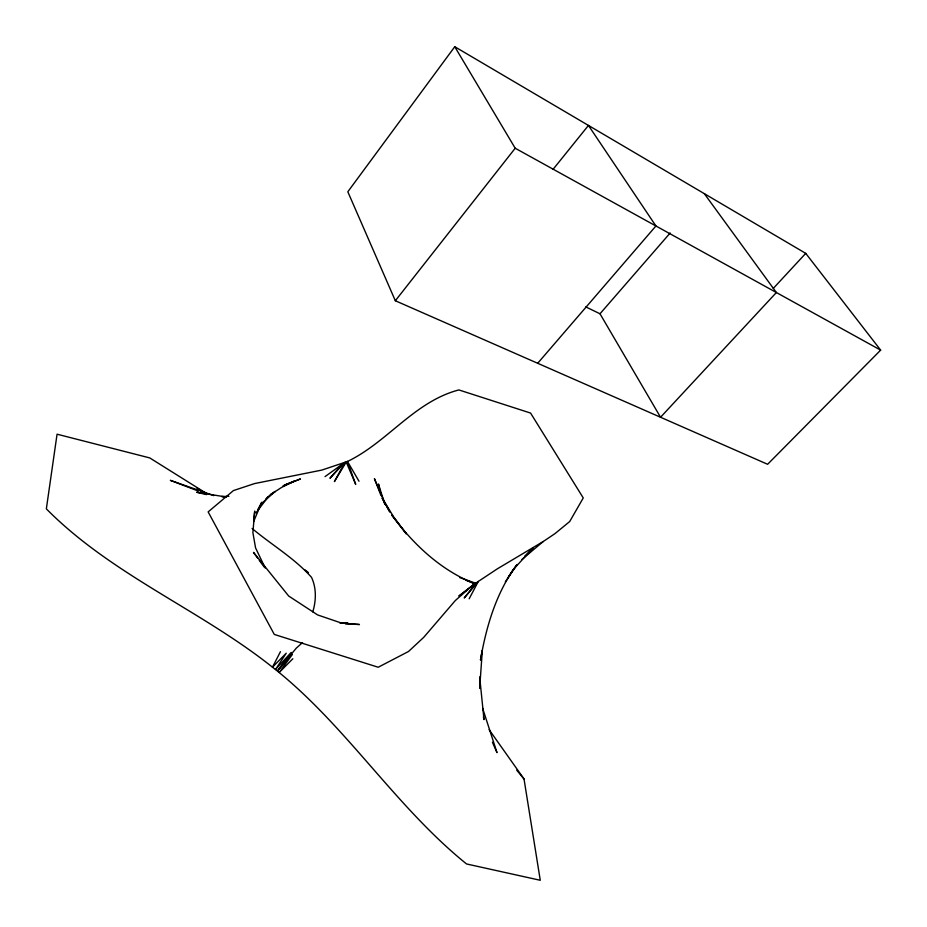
<?xml version="1.0" encoding="UTF-8"?>
<svg xmlns="http://www.w3.org/2000/svg" width="927" height="927" viewBox="0 0 927 927"><rect width="100%" height="100%" fill="white"/><g stroke="black" fill="none" stroke-linecap="round" stroke-linejoin="round"><path stroke-width="1.39" d="M479.653 688.437L482.283 650.997M482.144 650.87L480.464 660.128C486.223 626.64 496.061 593.141 516.339 565.389M312.781 611.866C316.188 600.684 316.547 588.17 311.553 577.394C294.508 558.193 271.715 544.937 252.098 528.483M280.441 651.693L272.48 667.185C345.342 724.23 394.485 805.806 466.559 863.964L540.267 880.279L524.022 778.993L489.12 729.665M469.166 598.784L478.32 581.438L497.567 568.691L543.199 541.542L555.053 533.57L569.699 521.542L583.257 497.95L530.568 413.06L458.877 389.931C413.963 401.658 387.104 442.979 346.223 462.075L334.404 481.6L345.029 462.202L346.223 462.075L355.701 484.381L347.393 461.298L359.004 481.229M257.915 509.317L261.773 502.225L253.697 521.449L254.716 511.02L252.886 532.585L255.562 547.892L265.215 568.042M508.471 576.837L513.176 569.665L533.373 547.602L524.566 556.351M505.342 581.82L517.127 564.485M454.763 46.721L347.822 191.773L395.331 300.742L767.614 464.288L880.65 350.128L805.737 253.372L454.763 46.721L515.203 148.239L880.65 350.128M292.839 658.738L279.224 672.492L292.353 654.485L277.59 670.754L291.159 652.469L275.481 669.514L286.234 653.222L272.48 667.185C200.267 609.746 111.889 575.088 46.35 508.865L57.068 434.195L149.745 457.915L206.605 493.512M255.991 512.863L268.691 496.13L265.794 499.039M395.331 300.742L515.203 148.239M553.129 169.259L588.448 125.435L655.922 225.979L537.695 363.28M277.59 670.754L296.35 648.066L302.55 642.573M704.323 193.662L776.374 292.526L660.545 417.254L600.001 313.778L670.186 232.978M773.28 288.424L805.737 253.372M262.283 502.921L275.192 491.437L270.661 494.45M521.889 559.491L543.199 541.542M325.029 476.629L345.029 462.202L329.942 478.274L343.268 462.897L321.854 470.082L254.566 483.581L233.465 490.557L208.146 511.901L274.299 634.439L378.204 667.243L408.529 651.484L423.72 637.347L455.331 600.534L472.237 585.702L478.32 581.438L464.23 597.985L476.756 582.515L458.877 596.061L475.458 583.153L459.641 577.544M269.745 495.157L281.426 487.521L293.94 481.252L283.303 485.725M283.256 485.91L300.452 478.935L284.531 485.006M345.192 623.5L347.926 623.014L340.128 623.245M228.899 496.304L221.727 496.536L225.979 497.162M345.783 623.836L359.433 624.508L341.646 623.118L317.613 614.925L288.691 596.038L253.477 552.376L257.59 558.008M226.13 496.999L196.698 492.249L206.547 494.624M213.824 495.621L170.325 480.337L198.32 491.067M465.829 580.209L474.786 583.72C440.754 570.267 413.257 544.288 391.854 515.145L406.281 533.836L393.72 516.988L382.109 498.123L389.398 511.345M585.794 306.907L600.001 313.778M196.825 487.88L202.573 492.017M305.215 569.978L308.471 572.643M516.733 770.186L524.022 778.993M259.236 560.267L264.172 567.034M390.151 512.446L384.299 501.519L374.404 478.668L380.974 495.481M492.434 742.249L496.999 752.643L482.619 708.263M384.775 504.346L378.471 483.998L379.943 490.684M483.407 716.826L483.998 719.584L479.665 676.93"/></g></svg>
